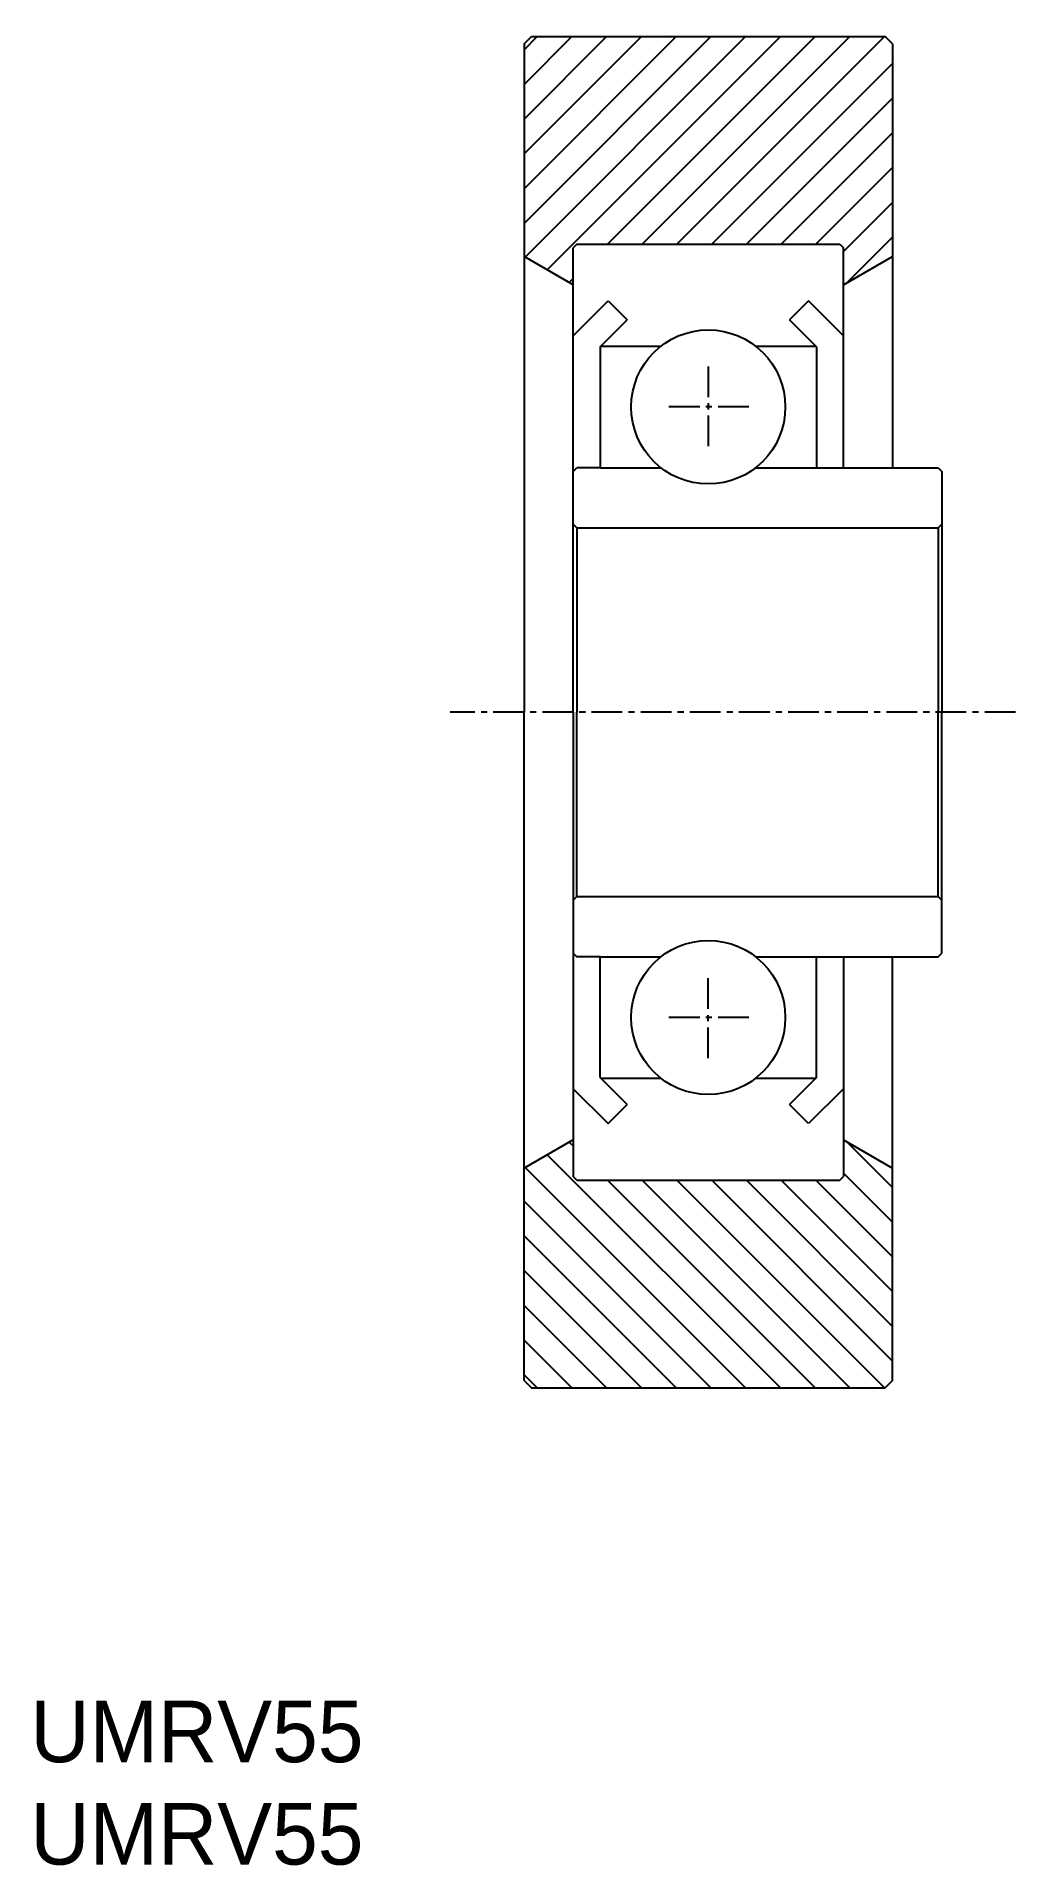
# Model space of a CAD drawing. Extents: x -30.3 to 9.6, y 0.5 to 74.9.
import ezdxf

# ---------------------------------------------------------------- set-up
doc = ezdxf.new("R2010")
doc.units = 0
doc.linetypes.add('CENTER', pattern=[2, 1.25, -0.25, 0.25, -0.25])
doc.layers.get('0').update_dxf_attribs({"linetype": 'CONTINUOUS'})
doc.layers.add('CENTER', color=1, linetype='CENTER')

# ---------------------------------------------------------------- blocks, each defined once
blk = doc.blocks.new('*U2')
for p in [(-30.542, 4.708), (-30.542, 0.542)]:
    blk.add_text('UMRV55', height=2.5).set_placement(p)
blk = doc.blocks.new('*X5')
at = {"color": 0, "linetype": 'CONTINUOUS'}
for p, q in [((-10.446, 67.336), (-2.841, 74.941)), ((-10.446, 68.75), (-4.255, 74.941)), ((-10.446, 70.164), (-5.67, 74.941)), ((-10.446, 71.579), (-7.084, 74.941)), ((-10.446, 72.993), (-8.498, 74.941)), ((-10.446, 74.407), (-9.912, 74.941)), ((-10.399, 65.968), (-1.427, 74.941)), ((-9.503, 65.451), (-0.013, 74.941)), ((-7.049, 66.491), (1.401, 74.941)), ((-5.634, 66.491), (2.816, 74.941)), ((-4.22, 66.491), (4.23, 74.941)), ((-2.806, 66.491), (4.554, 73.851)), ((-1.392, 66.491), (4.554, 72.436)), ((0.022, 66.491), (4.554, 71.022)), ((1.437, 66.491), (4.554, 69.608)), ((2.554, 66.194), (4.554, 68.194)), ((2.698, 64.924), (4.554, 66.78)), ((-8.606, 64.933), (-8.446, 65.093))]:
    blk.add_line(p, q, dxfattribs=at)
blk = doc.blocks.new('*X6')
at = {"color": 0, "linetype": 'CONTINUOUS'}
for p, q in [((-8.606, 29.948), (-8.446, 29.788)), ((2.698, 29.957), (4.554, 28.101)), ((-9.503, 29.43), (-0.013, 19.941)), ((-10.399, 28.913), (-1.427, 19.941)), ((-7.049, 28.391), (1.401, 19.941)), ((-5.634, 28.391), (2.816, 19.941)), ((-4.22, 28.391), (4.23, 19.941)), ((-2.806, 28.391), (4.554, 21.03)), ((-1.392, 28.391), (4.554, 22.445)), ((0.022, 28.391), (4.554, 23.859)), ((1.437, 28.391), (4.554, 25.273)), ((2.554, 28.687), (4.554, 26.687)), ((-10.446, 27.545), (-2.841, 19.941)), ((-10.446, 26.131), (-4.255, 19.941)), ((-10.446, 24.717), (-5.67, 19.941)), ((-10.446, 23.302), (-7.084, 19.941)), ((-10.446, 21.888), (-8.498, 19.941)), ((-10.446, 20.474), (-9.912, 19.941))]:
    blk.add_line(p, q, dxfattribs=at)

msp = doc.modelspace()

# ---------------------------------------------------------------- linework, layer by layer
at = {"color": 7, "linetype": 'CONTINUOUS'}
for p, q in [((-10.446, 74.641), (-10.146, 74.941)), ((-10.446, 74.641), (-10.446, 47.441)), ((-10.146, 74.941), (4.254, 74.941)), ((4.554, 74.641), (4.254, 74.941)), ((4.554, 74.641), (4.554, 57.391)), ((-8.296, 66.491), (-8.446, 66.341)), ((-8.446, 62.763), (-8.446, 66.341)), ((-8.296, 66.491), (2.404, 66.491)), ((2.404, 66.491), (2.554, 66.341)), ((2.554, 62.763), (2.554, 66.341)), ((-8.446, 64.841), (-10.446, 65.995)), ((2.554, 64.841), (4.554, 65.995)), ((-8.446, 62.763), (-7.024, 64.185)), ((-7.024, 64.185), (-6.246, 63.408)), ((1.132, 64.185), (0.354, 63.408)), ((2.554, 62.763), (1.132, 64.185)), ((-7.346, 62.308), (-6.246, 63.408)), ((1.454, 62.308), (0.354, 63.408)), ((-8.446, 57.391), (-8.446, 62.763)), ((2.554, 57.391), (2.554, 62.763)), ((-7.346, 62.308), (-7.346, 57.391)), ((-7.313, 62.341), (-4.87, 62.341)), ((-1.022, 62.341), (1.421, 62.341)), ((1.454, 62.308), (1.454, 57.391)), ((-8.446, 47.441), (-8.446, 58.091)), ((-8.446, 57.241), (-8.296, 57.391)), ((-7.346, 57.391), (-8.296, 57.391)), ((-7.346, 57.391), (-4.87, 57.391)), ((-1.022, 57.391), (1.454, 57.391)), ((1.454, 57.391), (2.554, 57.391)), ((2.554, 57.391), (6.404, 57.391)), ((6.404, 57.391), (6.554, 57.241)), ((6.554, 57.241), (6.554, 54.941)), ((-8.296, 54.941), (-8.446, 55.091)), ((6.404, 54.941), (6.554, 55.091)), ((-8.296, 54.941), (-8.296, 47.441)), ((-8.296, 54.941), (6.404, 54.941)), ((6.404, 54.941), (6.404, 47.441)), ((6.554, 54.941), (6.554, 47.441)), ((-10.446, 20.241), (-10.446, 47.441)), ((-8.446, 47.441), (-8.446, 36.791)), ((-8.296, 39.941), (-8.296, 47.441)), ((6.404, 39.941), (6.404, 47.441)), ((6.554, 39.941), (6.554, 47.441)), ((-8.296, 39.941), (-8.446, 39.791)), ((-8.296, 39.941), (6.404, 39.941)), ((6.404, 39.941), (6.554, 39.791)), ((6.554, 37.641), (6.554, 39.941)), ((-8.446, 37.641), (-8.296, 37.491)), ((-8.446, 37.491), (-8.446, 32.118)), ((-7.346, 37.491), (-8.296, 37.491)), ((-7.346, 37.491), (-4.87, 37.491)), ((-7.346, 32.574), (-7.346, 37.491)), ((-1.022, 37.491), (1.454, 37.491)), ((1.454, 37.491), (2.554, 37.491)), ((1.454, 32.574), (1.454, 37.491)), ((2.554, 37.491), (6.404, 37.491)), ((2.554, 37.491), (2.554, 32.118)), ((4.554, 20.241), (4.554, 37.491)), ((6.404, 37.491), (6.554, 37.641)), ((-8.446, 32.118), (-8.446, 28.541)), ((-8.446, 32.118), (-7.024, 30.696)), ((-7.346, 32.574), (-6.246, 31.474)), ((-7.313, 32.541), (-4.87, 32.541)), ((-1.022, 32.541), (1.421, 32.541)), ((1.454, 32.574), (0.354, 31.474)), ((2.554, 32.118), (1.132, 30.696)), ((2.554, 32.118), (2.554, 28.541)), ((-7.024, 30.696), (-6.246, 31.474)), ((1.132, 30.696), (0.354, 31.474)), ((-8.446, 30.041), (-10.446, 28.886)), ((2.554, 30.041), (4.554, 28.886)), ((-8.296, 28.391), (-8.446, 28.541)), ((-8.296, 28.391), (2.404, 28.391)), ((2.404, 28.391), (2.554, 28.541)), ((-10.446, 20.241), (-10.146, 19.941)), ((4.554, 20.241), (4.254, 19.941)), ((-10.146, 19.941), (4.254, 19.941))]:
    msp.add_line(p, q, dxfattribs=at)
for centre in [(-2.946, 59.866), (-2.946, 35.016)]:
    msp.add_circle(centre, 3.135, dxfattribs=at)
at = {"layer": 'CENTER', "color": 1, "linetype": 'CENTER'}
for p, q in [((-2.946, 61.516), (-2.946, 58.216)), ((-1.296, 59.866), (-4.596, 59.866)), ((9.554, 47.441), (-13.446, 47.441)), ((-2.946, 33.366), (-2.946, 36.666)), ((-1.296, 35.016), (-4.596, 35.016))]:
    msp.add_line(p, q, dxfattribs=at)

# ---------------------------------------------------------------- block references
at = {"color": 3, "linetype": 'CONTINUOUS'}
for name in ['*X5', '*X6']:
    msp.add_blockref(name, (0, 0), dxfattribs=at)
at = {"color": 7, "linetype": 'CONTINUOUS'}
msp.add_blockref('*U2', (0, 0), dxfattribs=at)

doc.saveas('drawing.dxf')
